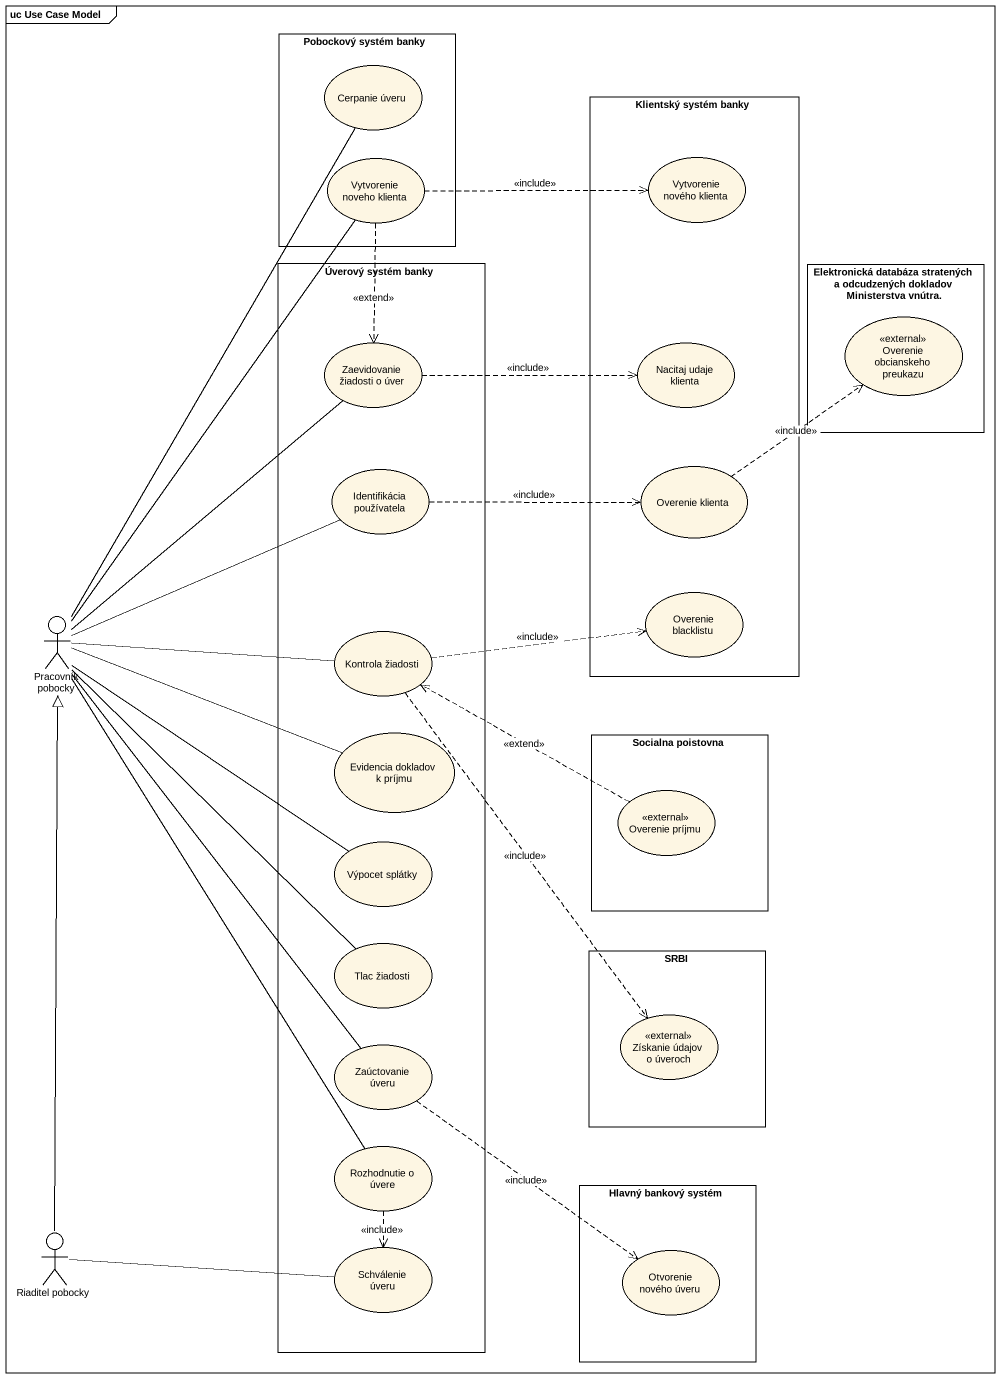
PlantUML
@startuml
mainframe uc Use Case Model
rectangle "Pobockový systém banky" as Pobockový_systém_banky {
  usecase "Cerpanie úveru" as Cerpanie_úveru
  usecase "Vytvorenie noveho klienta" as Vytvorenie_noveho_klienta
}
rectangle "Klientský systém banky" as Klientský_systém_banky {
  usecase "Vytvorenie nového klienta" as Vytvorenie_nového_klienta
  usecase "Nacitaj udaje klienta" as Nacitaj_udaje_klienta
  usecase "Overenie klienta" as Overenie_klienta
  usecase "Overenie blacklistu" as Overenie_blacklistu
}
rectangle "Úverový systém banky" as Úverový_systém_banky {
  usecase "Zaevidovanie žiadosti o úver" as Zaevidovanie_žiadosti_o_úver
  usecase "Identifikácia používatela" as Identifikácia_používatela
  usecase "Kontrola žiadosti" as Kontrola_žiadosti
  usecase "Evidencia dokladov k príjmu" as Evidencia_dokladov_k_príjmu
  usecase "Výpocet splátky" as Výpocet_splátky
  usecase "Tlac žiadosti" as Tlac_žiadosti
  usecase "Zaúctovanie úveru" as Zaúctovanie_úveru
  usecase "Rozhodnutie o úvere" as Rozhodnutie_o_úvere
  usecase "Schválenie úveru" as Schválenie_úveru
}
rectangle "Elektronická databáza stratených a odcudzených dokladov Ministerstva vnútra." as Elektronická_databáza {
  usecase "Overenie obcianskeho preukazu" as Overenie_obcianskeho <<external>>
}
actor "Pracovník pobocky" as Pracovník_pobocky
rectangle "Socialna poistovna" as Socialna_poistovna {
  usecase "Overenie príjmu" as Overenie_príjmu <<external>>
}
rectangle SRBI {
  usecase "Získanie údajov o úveroch" as Získanie_údajov_o_úveroch <<external>>
}
rectangle "Hlavný bankový systém" as Hlavný_bankový_systém {
  usecase "Otvorenie nového úveru" as Otvorenie_nového_úveru
}
actor "Riaditel pobocky" as Riaditel_pobocky
Vytvorenie_noveho_klienta .right.> Vytvorenie_nového_klienta : <<include>>
Vytvorenie_noveho_klienta ..> Zaevidovanie_žiadosti_o_úver : <<extend>>
Zaevidovanie_žiadosti_o_úver .right.> Nacitaj_udaje_klienta : <<include>>
Overenie_klienta .up.> Overenie_obcianskeho : <<include>>
Identifikácia_používatela .right.> Overenie_klienta : <<include>>
Pracovník_pobocky -up- Cerpanie_úveru
Pracovník_pobocky -up- Vytvorenie_noveho_klienta
Pracovník_pobocky -up- Zaevidovanie_žiadosti_o_úver
Pracovník_pobocky -right- Identifikácia_používatela
Pracovník_pobocky -right- Kontrola_žiadosti
Pracovník_pobocky -right- Evidencia_dokladov_k_príjmu
Pracovník_pobocky -- Výpocet_splátky
Pracovník_pobocky -- Tlac_žiadosti
Pracovník_pobocky -- Zaúctovanie_úveru
Pracovník_pobocky -- Rozhodnutie_o_úvere
Kontrola_žiadosti .right.> Overenie_blacklistu : <<include>>
Kontrola_žiadosti ..> Získanie_údajov_o_úveroch : <<include>>
Overenie_príjmu .left.> Kontrola_žiadosti : <<extend>>
Zaúctovanie_úveru ..> Otvorenie_nového_úveru : <<include>>
Rozhodnutie_o_úvere ..> Schválenie_úveru : <<include>>
Riaditel_pobocky -up-|> Pracovník_pobocky
Riaditel_pobocky -right- Schválenie_úveru
@enduml
